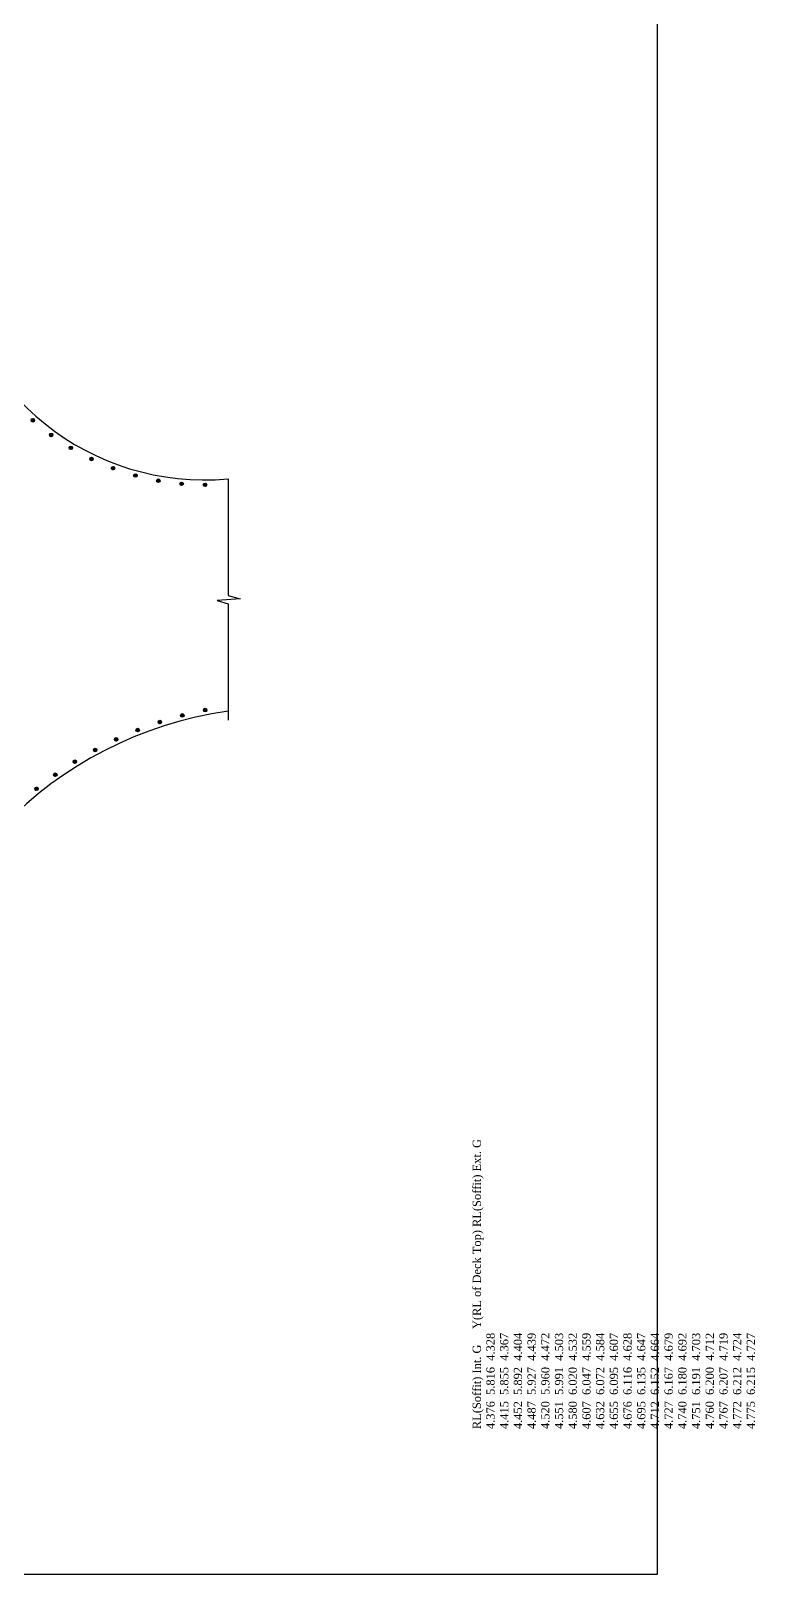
# Model space of a CAD drawing. Header units: millimetres. Extents: x 645430 to 1329725, y -477752 to 44877.
# Drawn here: x 955283 to 986116, y -268069 to -202380 of the extents above; entities that cross this region are included whole.
import ezdxf

# ---------------------------------------------------------------- set-up
doc = ezdxf.new("R2010")
doc.units = ezdxf.units.MM
doc.header["$LTSCALE"] = 250
doc.layers.add('Gurd Post', color=231, linetype='Continuous', lineweight=30)
doc.layers.add('Pucca Road', color=1, linetype='Continuous', lineweight=30)
doc.layers.add('Hatching', color=35, linetype='Continuous')
doc.layers.add('SEC', color=15, linetype='Continuous')
doc.styles.get("Standard").update_dxf_attribs({"font": 'times.ttf'})

# ---------------------------------------------------------------- blocks, each defined once
blk = doc.blocks.new('*U594')
at = {"layer": 'Hatching', "linetype": 'Continuous', "lineweight": 20, "ltscale": 250}
h = blk.add_hatch(dxfattribs=at)
h.set_pattern_fill('AR-CONC', color=256, scale=5, angle=-122.57136, style=0)
h.set_pattern_definition([(287.4286439, (-2020780.36, 634610), (-21.95096395, -28.53340466), [3.75, -41.25]), (232.4286439, (-2020780.36, 634610), (35.4292653, -14.4006773), [3, -33]), (337.8800883, (-2020782.19, 634607.62), (13.4783011, -42.93408165), [3.1870096, -35.0571056]), (283.6128439, (-2020771.933, 634604.615), (-35.7017785, -40.5140067), [5.625, -61.875]), (334.0642794, (-2020774.91, 634601.24), (15.8867993, -65.6038079), [4.7805171, -52.585688]), (228.612808, (-2020771.93, 634604.615), (15.8867993, -65.6038079), [4.5, -49.5]), (258.4286439, (-2020776.73, 634601.747), (-33.03201474, -14.31383954), [3.75, -41.25]), (203.4286439, (-2020776.73, 634601.747), (24.00554676, -29.7715648), [3, -33]), (308.8800886, (-2020779.484, 634600.555), (-9.02646785, -44.085404), [3.1870095, -35.0571056]), (274.9286439, (-2020780.36, 634609.999), (13.69953008, -9.47303149), [0, -32.6, 0, -33.5, 0, -33.125]), (244.9286439, (-2020780.36, 634609.999), (9.53779586, -21.70128798), [0, -19.1, 0, -31.85, 0, -12.625]), (204.9286439, (-2020774.357, 634619.395), (-15.31952735, -21.886065674), [0, -12.5, 0, -39, 0, -51.75]), (194.9286439, (-2020771.665, 634623.609), (-11.47986887, -27.26775385), [0, -16.25, 0, -25.9, 0, -36.75])])
h.paths.add_polyline_path([(115, 63, 1), (35, -63, 1)])
h = blk.add_hatch(dxfattribs=at)
h.set_pattern_fill('AR-CONC', color=256, scale=5, angle=-122.57136, style=0)
h.set_pattern_definition([(287.4286439, (-2020780.36, 634610), (-21.95096395, -28.53340466), [3.75, -41.25]), (232.4286439, (-2020780.36, 634610), (35.4292653, -14.4006773), [3, -33]), (337.8800883, (-2020782.19, 634607.62), (13.4783011, -42.93408165), [3.1870096, -35.0571056]), (283.6128439, (-2020771.933, 634604.615), (-35.7017785, -40.5140067), [5.625, -61.875]), (334.0642794, (-2020774.91, 634601.24), (15.8867993, -65.6038079), [4.7805171, -52.585688]), (228.612808, (-2020771.93, 634604.615), (15.8867993, -65.6038079), [4.5, -49.5]), (258.4286439, (-2020776.73, 634601.747), (-33.03201474, -14.31383954), [3.75, -41.25]), (203.4286439, (-2020776.73, 634601.747), (24.00554676, -29.7715648), [3, -33]), (308.8800886, (-2020779.484, 634600.555), (-9.02646785, -44.085404), [3.1870095, -35.0571056]), (274.9286439, (-2020780.36, 634609.999), (13.69953008, -9.47303149), [0, -32.6, 0, -33.5, 0, -33.125]), (244.9286439, (-2020780.36, 634609.999), (9.53779586, -21.70128798), [0, -19.1, 0, -31.85, 0, -12.625]), (204.9286439, (-2020774.357, 634619.395), (-15.31952735, -21.886065674), [0, -12.5, 0, -39, 0, -51.75]), (194.9286439, (-2020771.665, 634623.609), (-11.47986887, -27.26775385), [0, -16.25, 0, -25.9, 0, -36.75])])
h.paths.add_polyline_path([(115, 63, 1), (35, -63, 1)])
h = blk.add_hatch(dxfattribs=at)
h.set_pattern_fill('AR-CONC', color=256, scale=5, angle=-122.57136, style=0)
h.set_pattern_definition([(7.4286439, (-1780024.666, 1011484.156), (16.66270574, 31.91166303), [3.75, -41.25]), (62.4286439, (-1780024.666, 1011484.156), (27.9595935, -26.0935524), [3, -33]), (316.9771994, (-1780023.277, 1011486.815), (44.62229885, 5.8181107), [3.1870096, -35.0571056]), (11.244444, (-1780016.24, 1011478.773), (21.75311055, 49.4247297), [5.625, -61.875]), (320.7930084, (-1780014.426, 1011482.89), (66.2042831, 13.1621768), [4.7805171, -52.585688]), (66.24448, (-1780016.24, 1011478.77), (66.2042831, 13.1621768), [4.5, -49.5]), (36.4286439, (-1780015.654, 1011484.332), (-0.8975504, 35.9888094), [3.75, -41.25]), (91.4286439, (-1780015.654, 1011484.332), (37.1044167, -9.2668553), [3, -33]), (345.9771991, (-1780015.73, 1011487.33), (36.20686603, 26.7219539), [3.1870095, -35.0571056]), (19.9286439, (-1780024.666, 1011484.156), (14.354155344, -8.44829417), [0, -32.6, 0, -33.5, 0, -33.125]), (49.9286439, (-1780024.666, 1011484.156), (23.70013258, 0.4681512), [0, -19.1, 0, -31.85, 0, -12.625]), (89.9286439, (-1780030.668, 1011474.76), (13.4187795, 23.10030618), [0, -12.5, 0, -39, 0, -51.75]), (99.9286439, (-1780033.36, 1011470.546), (19.91593235, 21.87860662), [0, -16.25, 0, -25.9, 0, -36.75])])
h.paths.add_polyline_path([(115, 63, 1), (35, -63, 1)])
at = {"layer": 'Gurd Post', "ltscale": 5}
blk.add_circle((75, 0), 75, dxfattribs=at)
blk.add_circle((75, 0), 75, dxfattribs=at)
blk.add_circle((75, 0), 75, dxfattribs=at)
blk = doc.blocks.new('*U595')
at = {"color": 0, "linetype": 'ByBlock', "lineweight": -2, "transparency": 16777216}
for p, rotation in [((951677, -212131, -3468), 98.00522948149899), ((951861, -213113, -3468), 103.1558684605219), ((952132, -214075, -3468), 108.3065074395448), ((952488, -215009, -3468), 113.4571464185677), ((952927, -215908, -3468), 118.6077853975905), ((953445, -216763, -3468), 123.7584243766135), ((954037, -217568, -3468), 128.9090633556365), ((954699, -218317, -3468), 134.0597023346594), ((955426, -219003, -3468), 139.2103413136823), ((956211, -219622, -3468), 144.3609802927053), ((957049, -220167, -3468), 149.5116192717283), ((957932, -220635, -3468), 154.6622582507513), ((958854, -221022, -3468), 159.8128972297742), ((959807, -221324, -3468), 164.9635362087971), ((960783, -221540, -3468), 170.1141751878201), ((961775, -221667, -3468), 175.264814166843), ((962774, -221705, -3468), 180.4154531458655)]:
    blk.add_blockref('*U594', p, dxfattribs=dict(at, rotation=rotation))

msp = doc.modelspace()

# ---------------------------------------------------------------- hatches: boundary and pattern name
at = {"layer": 'Hatching', "linetype": 'Continuous', "lineweight": 20, "ltscale": 250}
h = msp.add_hatch(dxfattribs=at)
h.set_pattern_fill('AR-CONC', color=256, scale=5, angle=-302.155903, style=0)
h.set_pattern_definition([(107.844097, (2988107.213, -851231.843), (21.74349226, 28.69182016), [3.75, -41.25]), (52.844097, (2988107.213, -851231.843), (-35.5327527, 14.14340247), [3, -33]), (158.2955415, (2988109.025, -851229.452), (-13.78926015, 42.8352223), [3.1870096, -35.0571056]), (104.028297, (2988098.747, -851226.52), (35.4070745, 40.7718138), [5.625, -61.875]), (154.4797325, (2988101.697, -851223.123), (-16.3620724, 65.4868887), [4.7805171, -52.585688]), (49.028261, (2988098.747, -851226.52), (-16.3620723, 65.4868887), [4.5, -49.5]), (78.844097, (2988103.524, -851223.618), (32.92735727, 14.5529771), [3.75, -41.25]), (23.844097, (2988103.524, -851223.618), (-24.22078817, 29.59671886), [3, -33]), (129.2955418, (2988106.27, -851222.405), (8.706569, 44.1496956), [3.1870095, -35.0571056]), (95.344097, (2988107.213, -851231.843), (-13.76785853, 9.37344769), [0, -32.6, 0, -33.5, 0, -33.125]), (65.344097, (2988107.213, -851231.843), (-9.69490033, 21.6315593), [0, -19.1, 0, -31.85, 0, -12.625]), (25.344097, (2988101.278, -851241.282), (15.1604296, 21.99657163), [0, -12.5, 0, -39, 0, -51.75]), (15.344097, (2988098.617, -851245.515), (11.28184964, 27.3502771), [0, -16.25, 0, -25.9, 0, -36.75])])
h.paths.add_polyline_path([(962663.5, -231354.9, 1), (962743.4, -231227.9, 1)])
h = msp.add_hatch(dxfattribs=at)
h.set_pattern_fill('AR-CONC', color=256, scale=5, angle=-302.155903, style=0)
h.set_pattern_definition([(107.844097, (2988107.213, -851231.843), (21.74349226, 28.69182016), [3.75, -41.25]), (52.844097, (2988107.213, -851231.843), (-35.5327527, 14.14340247), [3, -33]), (158.2955415, (2988109.025, -851229.452), (-13.78926015, 42.8352223), [3.1870096, -35.0571056]), (104.028297, (2988098.747, -851226.52), (35.4070745, 40.7718138), [5.625, -61.875]), (154.4797325, (2988101.697, -851223.123), (-16.3620724, 65.4868887), [4.7805171, -52.585688]), (49.028261, (2988098.747, -851226.52), (-16.3620723, 65.4868887), [4.5, -49.5]), (78.844097, (2988103.524, -851223.618), (32.92735727, 14.5529771), [3.75, -41.25]), (23.844097, (2988103.524, -851223.618), (-24.22078817, 29.59671886), [3, -33]), (129.2955418, (2988106.27, -851222.405), (8.706569, 44.1496956), [3.1870095, -35.0571056]), (95.344097, (2988107.213, -851231.843), (-13.76785853, 9.37344769), [0, -32.6, 0, -33.5, 0, -33.125]), (65.344097, (2988107.213, -851231.843), (-9.69490033, 21.6315593), [0, -19.1, 0, -31.85, 0, -12.625]), (25.344097, (2988101.278, -851241.282), (15.1604296, 21.99657163), [0, -12.5, 0, -39, 0, -51.75]), (15.344097, (2988098.617, -851245.515), (11.28184964, 27.3502771), [0, -16.25, 0, -25.9, 0, -36.75])])
h.paths.add_polyline_path([(962663.5, -231354.9, 1), (962743.4, -231227.9, 1)])
h = msp.add_hatch(dxfattribs=at)
h.set_pattern_fill('AR-CONC', color=256, scale=5, angle=-302.155903, style=0)
h.set_pattern_definition([(187.844097, (2750090.548, -1229841.803), (-16.43087745, -32.03164476), [3.75, -41.25]), (242.844097, (2750090.548, -1229841.803), (-28.1480618, 25.8901325), [3, -33]), (137.3926526, (2750089.18, -1229844.472), (-44.5789389, -6.14151236), [3.1870096, -35.0571056]), (191.659897, (2750082.08, -1229836.48), (-21.3941619, -49.5811614), [5.625, -61.875]), (141.2084615, (2750080.3, -1229840.61), (-66.1071043, -13.6418755), [4.7805171, -52.585688]), (246.659933, (2750082.08, -1229836.48), (-66.1071042, -13.6418755), [4.5, -49.5]), (216.844097, (2750081.537, -1229842.044), (1.1584803, -35.9813552), [3.75, -41.25]), (271.844097, (2750081.537, -1229842.044), (-37.1706349, 8.99756895), [3, -33]), (166.3926523, (2750081.634, -1229845.043), (-36.01215434, -26.983786), [3.1870095, -35.0571056]), (200.344097, (2750090.548, -1229841.803), (-14.41503625, 8.34399064), [0, -32.6, 0, -33.5, 0, -33.125]), (230.344097, (2750090.548, -1229841.803), (-23.696115, -0.63998765), [0, -19.1, 0, -31.85, 0, -12.625]), (270.344097, (2750096.482, -1229832.363), (-13.25092731, -23.19699796), [0, -12.5, 0, -39, 0, -51.75]), (280.344097, (2750099.143, -1229828.13), (-19.75676785, -22.02244113), [0, -16.25, 0, -25.9, 0, -36.75])])
h.paths.add_polyline_path([(962663.5, -231354.9, 1), (962743.4, -231227.9, 1)])
h = msp.add_hatch(dxfattribs=at)
h.set_pattern_fill('AR-CONC', color=256, scale=5, angle=-295.315801, style=0)
h.set_pattern_definition([(114.6841993, (3045592.735, -606105.787), (18.17156548, 31.07722974), [3.75, -41.25]), (59.6841993, (3045592.735, -606105.787), (-36.9643086, 9.8108224), [3, -33]), (165.1356437, (3045594.25, -606103.197), (-18.7927428, 40.88805185), [3.1870096, -35.0571056]), (110.8683993, (3045583.695, -606101.51), (30.2991813, 44.6985608), [5.625, -61.875]), (161.3198347, (3045586.22, -606097.786), (-24.045032, 63.0720734), [4.7805171, -52.585688]), (55.8683632, (3045583.695, -606101.51), (-24.045032, 63.0720733), [4.5, -49.5]), (85.6841993, (3045588.093, -606098.06), (30.95974922, 18.3710078), [3.75, -41.25]), (30.6841993, (3045588.093, -606098.06), (-27.5733317, 26.501391), [3, -33]), (136.135644, (3045590.673, -606096.53), (3.38641745, 44.87239847), [3.1870095, -35.0571056]), (102.18419926, (3045592.735, -606105.787), (-14.786231915, 7.66699392), [0, -32.6, 0, -33.5, 0, -33.125]), (72.1841993, (3045592.735, -606105.787), (-12.20219144, 20.32294206), [0, -19.1, 0, -31.85, 0, -12.625]), (32.18419926, (3045587.967, -606115.866), (12.43275542, 23.645599625), [0, -12.5, 0, -39, 0, -51.75]), (22.1841993, (3045585.829, -606120.386), (7.94416107, 28.4992648), [0, -16.25, 0, -25.9, 0, -36.75])])
h.paths.add_polyline_path([(960738.7, -231869.1, 1), (960802.8, -231733.5, 1)])
h = msp.add_hatch(dxfattribs=at)
h.set_pattern_fill('AR-CONC', color=256, scale=5, angle=-295.315801, style=0)
h.set_pattern_definition([(114.6841993, (3045592.735, -606105.787), (18.17156548, 31.07722974), [3.75, -41.25]), (59.6841993, (3045592.735, -606105.787), (-36.9643086, 9.8108224), [3, -33]), (165.1356437, (3045594.25, -606103.197), (-18.7927428, 40.88805185), [3.1870096, -35.0571056]), (110.8683993, (3045583.695, -606101.51), (30.2991813, 44.6985608), [5.625, -61.875]), (161.3198347, (3045586.22, -606097.786), (-24.045032, 63.0720734), [4.7805171, -52.585688]), (55.8683632, (3045583.695, -606101.51), (-24.045032, 63.0720733), [4.5, -49.5]), (85.6841993, (3045588.093, -606098.06), (30.95974922, 18.3710078), [3.75, -41.25]), (30.6841993, (3045588.093, -606098.06), (-27.5733317, 26.501391), [3, -33]), (136.135644, (3045590.673, -606096.53), (3.38641745, 44.87239847), [3.1870095, -35.0571056]), (102.18419926, (3045592.735, -606105.787), (-14.786231915, 7.66699392), [0, -32.6, 0, -33.5, 0, -33.125]), (72.1841993, (3045592.735, -606105.787), (-12.20219144, 20.32294206), [0, -19.1, 0, -31.85, 0, -12.625]), (32.18419926, (3045587.967, -606115.866), (12.43275542, 23.645599625), [0, -12.5, 0, -39, 0, -51.75]), (22.1841993, (3045585.829, -606120.386), (7.94416107, 28.4992648), [0, -16.25, 0, -25.9, 0, -36.75])])
h.paths.add_polyline_path([(960738.7, -231869.1, 1), (960802.8, -231733.5, 1)])
h = msp.add_hatch(dxfattribs=at)
h.set_pattern_fill('AR-CONC', color=256, scale=5, angle=-295.315801, style=0)
h.set_pattern_definition([(194.6841993, (2854362.22, -1010368.48), (-12.49899424, -33.76055602), [3.75, -41.25]), (249.6841993, (2854362.22, -1010368.48), (-31.0312021, 22.3534526), [3, -33]), (144.2327548, (2854361.18, -1010371.294), (-43.5301959, -11.4071035), [3.1870096, -35.0571056]), (198.4999993, (2854353.18, -1010364.204), (-15.3368233, -51.7762839), [5.625, -61.875]), (148.0485638, (2854351.903, -1010368.52), (-64.011847, -21.4180635), [4.7805171, -52.585688]), (253.5000353, (2854353.18, -1010364.204), (-64.011847, -21.4180635), [4.5, -49.5]), (223.6841993, (2854353.303, -1010369.793), (5.43557567, -35.58728027), [3.75, -41.25]), (278.6841993, (2854353.303, -1010369.793), (-37.97766975, 4.5065449), [3, -33]), (173.2327545, (2854353.756, -1010372.76), (-32.54209386, -31.0807351), [3.1870095, -35.0571056]), (207.18419926, (2854362.221, -1010368.48), (-15.30619605, 6.56778597), [0, -32.6, 0, -33.5, 0, -33.125]), (237.1841993, (2854362.22, -1010368.48), (-23.45123349, -3.45761445), [0, -19.1, 0, -31.85, 0, -12.625]), (277.18419926, (2854366.989, -1010358.401), (-10.39387472, -24.61006211), [0, -12.5, 0, -39, 0, -51.75]), (287.1841993, (2854369.127, -1010353.88), (-16.9932977, -24.21870397), [0, -16.25, 0, -25.9, 0, -36.75])])
h.paths.add_polyline_path([(960738.7, -231869.1, 1), (960802.8, -231733.5, 1)])
h = msp.add_hatch(dxfattribs=at)
h.set_pattern_fill('AR-CONC', color=256, scale=5, angle=-298.735852, style=0)
h.set_pattern_definition([(111.2641481, (3020509.024, -729526.914), (19.9931364, 29.9378439), [3.75, -41.25]), (56.2641481, (3020509.024, -729526.914), (-36.313204, 11.9984816), [3, -33]), (161.7155926, (3020510.69, -729524.42), (-16.32006733, 41.9363252), [3.1870096, -35.0571056]), (107.4483481, (3020500.256, -729522.106), (32.9117433, 42.811434), [5.625, -61.875]), (157.8997836, (3020503, -729518.54), (-20.2395987, 64.3941663), [4.7805171, -52.585688]), (52.448312, (3020500.256, -729522.106), (-20.2395987, 64.3941662), [4.5, -49.5]), (82.2641481, (3020504.852, -729518.924), (32.00054583, 16.4913634), [3.75, -41.25]), (27.2641481, (3020504.852, -729518.924), (-25.9432646, 28.0990991), [3, -33]), (132.7155929, (3020507.52, -729517.55), (6.05728116, 44.5904621), [3.1870095, -35.0571056]), (98.76414814, (3020509.024, -729526.914), (-14.30251783, 8.53542229), [0, -32.6, 0, -33.5, 0, -33.125]), (68.7641481, (3020509.024, -729526.914), (-10.9680799, 21.01467757), [0, -19.1, 0, -31.85, 0, -12.625]), (28.76414814, (3020503.664, -729536.69), (13.821207915, 22.86180222), [0, -12.5, 0, -39, 0, -51.75]), (18.7641481, (3020501.26, -729541.075), (9.63015654, 27.97459337), [0, -16.25, 0, -25.9, 0, -36.75])])
h.paths.add_polyline_path([(961693.4, -231583.3, 1), (961765.5, -231451.7, 1)])
h = msp.add_hatch(dxfattribs=at)
h.set_pattern_fill('AR-CONC', color=256, scale=5, angle=-298.735852, style=0)
h.set_pattern_definition([(111.2641481, (3020509.024, -729526.914), (19.9931364, 29.9378439), [3.75, -41.25]), (56.2641481, (3020509.024, -729526.914), (-36.313204, 11.9984816), [3, -33]), (161.7155926, (3020510.69, -729524.42), (-16.32006733, 41.9363252), [3.1870096, -35.0571056]), (107.4483481, (3020500.256, -729522.106), (32.9117433, 42.811434), [5.625, -61.875]), (157.8997836, (3020503, -729518.54), (-20.2395987, 64.3941663), [4.7805171, -52.585688]), (52.448312, (3020500.256, -729522.106), (-20.2395987, 64.3941662), [4.5, -49.5]), (82.2641481, (3020504.852, -729518.924), (32.00054583, 16.4913634), [3.75, -41.25]), (27.2641481, (3020504.852, -729518.924), (-25.9432646, 28.0990991), [3, -33]), (132.7155929, (3020507.52, -729517.55), (6.05728116, 44.5904621), [3.1870095, -35.0571056]), (98.76414814, (3020509.024, -729526.914), (-14.30251783, 8.53542229), [0, -32.6, 0, -33.5, 0, -33.125]), (68.7641481, (3020509.024, -729526.914), (-10.9680799, 21.01467757), [0, -19.1, 0, -31.85, 0, -12.625]), (28.76414814, (3020503.664, -729536.69), (13.821207915, 22.86180222), [0, -12.5, 0, -39, 0, -51.75]), (18.7641481, (3020501.26, -729541.075), (9.63015654, 27.97459337), [0, -16.25, 0, -25.9, 0, -36.75])])
h.paths.add_polyline_path([(961693.4, -231583.3, 1), (961765.5, -231451.7, 1)])
h = msp.add_hatch(dxfattribs=at)
h.set_pattern_fill('AR-CONC', color=256, scale=5, angle=-298.735852, style=0)
h.set_pattern_definition([(191.2641481, (2805502.51, -1121661.628), (-14.4907437, -32.9547925), [3.75, -41.25]), (246.2641481, (2805502.51, -1121661.628), (-29.64242476, 24.1648298), [3, -33]), (140.8127037, (2805501.303, -1121664.374), (-44.13316805, -8.78996274), [3.1870096, -35.0571056]), (195.0799481, (2805493.743, -1121656.82), (-18.3982596, -50.7691419), [5.625, -61.875]), (144.6285127, (2805492.21, -1121661.05), (-65.1755525, -17.5612459), [4.7805171, -52.585688]), (250.079984, (2805493.74, -1121656.82), (-65.1755525, -17.5612459), [4.5, -49.5]), (220.2641481, (2805493.53, -1121662.406), (3.30291043, -35.8481629), [3.75, -41.25]), (275.2641481, (2805493.53, -1121662.406), (-37.64119084, 6.7641037), [3, -33]), (169.8127034, (2805493.806, -1121665.394), (-34.33828016, -29.0840589), [3.1870095, -35.0571056]), (203.76414814, (2805502.511, -1121661.628), (-14.88712995, 7.469190846), [0, -32.6, 0, -33.5, 0, -33.125]), (233.7641481, (2805502.511, -1121661.628), (-23.61573358, -2.05245645), [0, -19.1, 0, -31.85, 0, -12.625]), (273.76414814, (2805507.872, -1121651.851), (-11.84349414, -23.94617789), [0, -12.5, 0, -39, 0, -51.75]), (283.7641481, (2805510.276, -1121647.467), (-18.40781688, -23.16182348), [0, -16.25, 0, -25.9, 0, -36.75])])
h.paths.add_polyline_path([(961693.4, -231583.3, 1), (961765.5, -231451.7, 1)])
h = msp.add_hatch(dxfattribs=at)
h.set_pattern_fill('AR-CONC', color=256, scale=5, angle=-288.475699, style=0)
h.set_pattern_definition([(121.5243015, (3073474.846, -355877.978), (14.34096254, 33.02024824), [3.75, -41.25]), (66.5243015, (3073474.846, -355877.978), (-37.8696696, 5.3385831), [3, -33]), (171.975746, (3073476.04, -355875.226), (-23.52870675, 38.35883114), [3.1870096, -35.0571056]), (117.7085015, (3073465.36, -355874.81), (24.7599728, 47.9890141), [5.625, -61.875]), (168.159937, (3073467.424, -355870.81), (-31.3857055, 59.7594134), [4.7805171, -52.585688]), (62.7084655, (3073465.36, -355874.81), (-31.3857055, 59.7594134), [4.5, -49.5]), (92.5243015, (3073469.317, -355870.858), (28.55142246, 21.92752324), [3.75, -41.25]), (37.5243015, (3073469.317, -355870.86), (-30.5333629, 23.02881016), [3, -33]), (142.9757462, (3073471.696, -355869.03), (-1.98194047, 44.956333), [3.1870095, -35.0571056]), (109.0243015, (3073474.846, -355877.978), (-15.5941201, 5.85139884), [0, -32.6, 0, -33.5, 0, -33.125]), (79.0243015, (3073474.846, -355877.978), (-14.53578171, 18.72502336), [0, -19.1, 0, -31.85, 0, -12.625]), (39.0243015, (3073471.312, -355888.553), (9.52809829, 24.95802741), [0, -12.5, 0, -39, 0, -51.75]), (29.0243015, (3073469.728, -355893.295), (4.49338565, 29.2425593), [0, -16.25, 0, -25.9, 0, -36.75])])
h.paths.add_polyline_path([(958888.8, -232608.8, 1), (958936.3, -232466.6, 1)])
h = msp.add_hatch(dxfattribs=at)
h.set_pattern_fill('AR-CONC', color=256, scale=5, angle=-288.475699, style=0)
h.set_pattern_definition([(121.5243015, (3073474.846, -355877.978), (14.34096254, 33.02024824), [3.75, -41.25]), (66.5243015, (3073474.846, -355877.978), (-37.8696696, 5.3385831), [3, -33]), (171.975746, (3073476.04, -355875.226), (-23.52870675, 38.35883114), [3.1870096, -35.0571056]), (117.7085015, (3073465.36, -355874.81), (24.7599728, 47.9890141), [5.625, -61.875]), (168.159937, (3073467.424, -355870.81), (-31.3857055, 59.7594134), [4.7805171, -52.585688]), (62.7084655, (3073465.36, -355874.81), (-31.3857055, 59.7594134), [4.5, -49.5]), (92.5243015, (3073469.317, -355870.858), (28.55142246, 21.92752324), [3.75, -41.25]), (37.5243015, (3073469.317, -355870.86), (-30.5333629, 23.02881016), [3, -33]), (142.9757462, (3073471.696, -355869.03), (-1.98194047, 44.956333), [3.1870095, -35.0571056]), (109.0243015, (3073474.846, -355877.978), (-15.5941201, 5.85139884), [0, -32.6, 0, -33.5, 0, -33.125]), (79.0243015, (3073474.846, -355877.978), (-14.53578171, 18.72502336), [0, -19.1, 0, -31.85, 0, -12.625]), (39.0243015, (3073471.312, -355888.553), (9.52809829, 24.95802741), [0, -12.5, 0, -39, 0, -51.75]), (29.0243015, (3073469.728, -355893.295), (4.49338565, 29.2425593), [0, -16.25, 0, -25.9, 0, -36.75])])
h.paths.add_polyline_path([(958888.8, -232608.8, 1), (958936.3, -232466.6, 1)])
h = msp.add_hatch(dxfattribs=at)
h.set_pattern_fill('AR-CONC', color=256, scale=5, angle=-288.475699, style=0)
h.set_pattern_definition([(201.5243015, (2931752.69, -780038.638), (-8.38918514, -35.0088785), [3.75, -41.25]), (256.5243015, (2931752.69, -780038.638), (-33.4726065, 18.4985665), [3, -33]), (151.072857, (2931751.99, -780041.555), (-41.8617912, -16.510312), [3.1870096, -35.0571056]), (205.3401015, (2931743.206, -780035.47), (-9.0611617, -53.2343599), [5.625, -61.875]), (154.888666, (2931742.45, -780039.905), (-61.0053673, -28.8893607), [4.7805171, -52.585688]), (260.3401375, (2931743.206, -780035.47), (-61.0053673, -28.8893607), [4.5, -49.5]), (230.5243015, (2931743.993, -780041.003), (9.63529443, -34.6866127), [3.75, -41.25]), (285.5243015, (2931743.993, -780041.003), (-38.2440843, -0.04863084), [3, -33]), (180.0728568, (2931744.796, -780043.894), (-28.60878964, -34.73524323), [3.1870095, -35.0571056]), (214.0243015, (2931752.69, -780038.638), (-15.97946884, 4.69808745), [0, -32.6, 0, -33.5, 0, -33.125]), (244.0243015, (2931752.69, -780038.638), (-22.87251862, -6.22602137), [0, -19.1, 0, -31.85, 0, -12.625]), (284.0243015, (2931756.224, -780028.062), (-7.38886309, -25.67279672), [0, -12.5, 0, -39, 0, -51.75]), (294.0243015, (2931757.809, -780023.32), (-13.9879243, -26.07020834), [0, -16.25, 0, -25.9, 0, -36.75])])
h.paths.add_polyline_path([(958888.8, -232608.8, 1), (958936.3, -232466.6, 1)])
h = msp.add_hatch(dxfattribs=at)
h.set_pattern_fill('AR-CONC', color=256, scale=5, angle=-291.89575, style=0)
h.set_pattern_definition([(118.1042504, (3063268.996, -481408.085), (16.28526787, 32.10591924), [3.75, -41.25]), (63.1042504, (3063268.996, -481408.085), (-37.4837472, 7.5882173), [3, -33]), (168.5556948, (3063270.353, -481405.41), (-21.198479, 39.6941363), [3.1870096, -35.0571056]), (114.2884504, (3063259.717, -481404.355), (27.5786944, 46.4264724), [5.625, -61.875]), (164.739886, (3063262.015, -481400.486), (-27.7648176, 61.5253192), [4.7805171, -52.585688]), (59.2884144, (3063259.717, -481404.355), (-27.7648175, 61.5253192), [4.5, -49.5]), (89.1042504, (3063263.9, -481400.648), (29.80867473, 20.18521515), [3.75, -41.25]), (34.1042504, (3063263.9, -481400.65), (-29.1051833, 24.8092856), [3, -33]), (139.5556951, (3063266.385, -481398.966), (0.7034914, 44.9945004), [3.1870095, -35.0571056]), (105.6042504, (3063268.996, -481408.085), (-15.217277795, 6.7712559), [0, -32.6, 0, -33.5, 0, -33.125]), (75.6042504, (3063268.996, -481408.085), (-13.39283906, 19.55881673), [0, -19.1, 0, -31.85, 0, -12.625]), (35.6042504, (3063264.838, -481418.43), (11.00001775, 24.34517197), [0, -12.5, 0, -39, 0, -51.75]), (25.6042504, (3063262.973, -481423.07), (6.22986868, 28.92242253), [0, -16.25, 0, -25.9, 0, -36.75])])
h.paths.add_polyline_path([(959802.7, -232211.3, 1), (959858.6, -232072.2, 1)])
h = msp.add_hatch(dxfattribs=at)
h.set_pattern_fill('AR-CONC', color=256, scale=5, angle=-291.89575, style=0)
h.set_pattern_definition([(118.1042504, (3063268.996, -481408.085), (16.28526787, 32.10591924), [3.75, -41.25]), (63.1042504, (3063268.996, -481408.085), (-37.4837472, 7.5882173), [3, -33]), (168.5556948, (3063270.353, -481405.41), (-21.198479, 39.6941363), [3.1870096, -35.0571056]), (114.2884504, (3063259.717, -481404.355), (27.5786944, 46.4264724), [5.625, -61.875]), (164.739886, (3063262.015, -481400.486), (-27.7648176, 61.5253192), [4.7805171, -52.585688]), (59.2884144, (3063259.717, -481404.355), (-27.7648175, 61.5253192), [4.5, -49.5]), (89.1042504, (3063263.9, -481400.648), (29.80867473, 20.18521515), [3.75, -41.25]), (34.1042504, (3063263.9, -481400.65), (-29.1051833, 24.8092856), [3, -33]), (139.5556951, (3063266.385, -481398.966), (0.7034914, 44.9945004), [3.1870095, -35.0571056]), (105.6042504, (3063268.996, -481408.085), (-15.217277795, 6.7712559), [0, -32.6, 0, -33.5, 0, -33.125]), (75.6042504, (3063268.996, -481408.085), (-13.39283906, 19.55881673), [0, -19.1, 0, -31.85, 0, -12.625]), (35.6042504, (3063264.838, -481418.43), (11.00001775, 24.34517197), [0, -12.5, 0, -39, 0, -51.75]), (25.6042504, (3063262.973, -481423.07), (6.22986868, 28.92242253), [0, -16.25, 0, -25.9, 0, -36.75])])
h.paths.add_polyline_path([(959802.7, -232211.3, 1), (959858.6, -232072.2, 1)])
h = msp.add_hatch(dxfattribs=at)
h.set_pattern_fill('AR-CONC', color=256, scale=5, angle=-291.89575, style=0)
h.set_pattern_definition([(198.1042504, (2896495.64, -896358.783), (-10.46272367, -34.4460653), [3.75, -41.25]), (253.1042504, (2896495.64, -896358.783), (-32.309447, 20.4624529), [3, -33]), (147.652806, (2896494.768, -896361.654), (-42.7721703, -13.9836124), [3.1870096, -35.0571056]), (201.9200504, (2896486.36, -896355.054), (-12.2207575, -52.5990001), [5.625, -61.875]), (151.468615, (2896485.343, -896359.44), (-62.6201329, -25.1985905), [4.7805171, -52.585688]), (256.9200864, (2896486.36, -896355.054), (-62.6201328, -25.1985905), [4.5, -49.5]), (227.1042504, (2896486.816, -896360.626), (7.5488795, -35.1996366), [3.75, -41.25]), (282.1042504, (2896486.816, -896360.626), (-38.1788731, 2.23293384), [3, -33]), (176.6528056, (2896487.446, -896363.56), (-30.6299934, -32.96670247), [3.1870095, -35.0571056]), (210.6042504, (2896495.64, -896358.783), (-15.670741845, 5.6429868), [0, -32.6, 0, -33.5, 0, -33.125]), (240.6042504, (2896495.64, -896358.783), (-23.20320068, -4.85045651), [0, -19.1, 0, -31.85, 0, -12.625]), (280.6042504, (2896499.798, -896348.438), (-8.90723258, -25.18628589), [0, -12.5, 0, -39, 0, -51.75]), (290.6042504, (2896501.663, -896343.798), (-15.51824882, -25.18931803), [0, -16.25, 0, -25.9, 0, -36.75])])
h.paths.add_polyline_path([(959802.7, -232211.3, 1), (959858.6, -232072.2, 1)])
h = msp.add_hatch(dxfattribs=at)
h.set_pattern_fill('AR-CONC', color=256, scale=5, angle=-285.055647, style=0)
h.set_pattern_definition([(124.9443526, (3076173.93, -229962.6), (12.34557504, 33.8169599), [3.75, -41.25]), (69.9443526, (3076173.93, -229962.6), (-38.12070117, 3.0699331), [3, -33]), (175.395797, (3076174.96, -229959.783), (-25.7751258, 36.88689277), [3.1870096, -35.0571056]), (121.1285526, (3076164.274, -229960.003), (21.85305675, 49.38062), [5.625, -61.875]), (171.579988, (3076166.095, -229955.89), (-34.8947983, 57.780646), [4.7805171, -52.585688]), (66.1285166, (3076164.274, -229960.003), (-34.8947983, 57.780646), [4.5, -49.5]), (95.9443526, (3076167.987, -229955.824), (27.1924707, 23.591726), [3.75, -41.25]), (40.9443526, (3076167.987, -229955.824), (-31.8527834, 21.1663066), [3, -33]), (146.3957974, (3076170.253, -229953.86), (-4.6603127, 44.75803227), [3.1870095, -35.0571056]), (112.4443526, (3076173.931, -229962.601), (-15.91541652, 4.91069923), [0, -32.6, 0, -33.5, 0, -33.125]), (82.4443526, (3076173.931, -229962.6), (-15.62694826, 17.82453192), [0, -19.1, 0, -31.85, 0, -12.625]), (42.4443526, (3076171.035, -229973.368), (8.02223996, 25.48198295), [0, -12.5, 0, -39, 0, -51.75]), (32.4443526, (3076169.736, -229978.197), (2.7408973, 29.45853477), [0, -16.25, 0, -25.9, 0, -36.75])])
h.paths.add_polyline_path([(958000.2, -233060.1, 1), (958039.2, -232915.3, 1)])
h = msp.add_hatch(dxfattribs=at)
h.set_pattern_fill('AR-CONC', color=256, scale=5, angle=-285.055647, style=0)
h.set_pattern_definition([(124.9443526, (3076173.93, -229962.6), (12.34557504, 33.8169599), [3.75, -41.25]), (69.9443526, (3076173.93, -229962.6), (-38.12070117, 3.0699331), [3, -33]), (175.395797, (3076174.96, -229959.783), (-25.7751258, 36.88689277), [3.1870096, -35.0571056]), (121.1285526, (3076164.274, -229960.003), (21.85305675, 49.38062), [5.625, -61.875]), (171.579988, (3076166.095, -229955.89), (-34.8947983, 57.780646), [4.7805171, -52.585688]), (66.1285166, (3076164.274, -229960.003), (-34.8947983, 57.780646), [4.5, -49.5]), (95.9443526, (3076167.987, -229955.824), (27.1924707, 23.591726), [3.75, -41.25]), (40.9443526, (3076167.987, -229955.824), (-31.8527834, 21.1663066), [3, -33]), (146.3957974, (3076170.253, -229953.86), (-4.6603127, 44.75803227), [3.1870095, -35.0571056]), (112.4443526, (3076173.931, -229962.601), (-15.91541652, 4.91069923), [0, -32.6, 0, -33.5, 0, -33.125]), (82.4443526, (3076173.931, -229962.6), (-15.62694826, 17.82453192), [0, -19.1, 0, -31.85, 0, -12.625]), (42.4443526, (3076171.035, -229973.368), (8.02223996, 25.48198295), [0, -12.5, 0, -39, 0, -51.75]), (32.4443526, (3076169.736, -229978.197), (2.7408973, 29.45853477), [0, -16.25, 0, -25.9, 0, -36.75])])
h.paths.add_polyline_path([(958000.2, -233060.1, 1), (958039.2, -232915.3, 1)])
h = msp.add_hatch(dxfattribs=at)
h.set_pattern_fill('AR-CONC', color=256, scale=5, angle=-285.055647, style=0)
h.set_pattern_definition([(204.9443526, (2960007.788, -661822.372), (-6.28576453, -35.4469909), [3.75, -41.25]), (259.9443526, (2960007.788, -661822.372), (-34.5165373, 16.4687886), [3, -33]), (154.4929082, (2960007.264, -661825.326), (-40.80230146, -18.9782023), [3.1870096, -35.0571056]), (208.7601526, (2959998.13, -661819.774), (-5.8692902, -53.6801002), [5.625, -61.875]), (158.308717, (2959997.64, -661824.25), (-59.1733021, -32.4772277), [4.7805171, -52.585688]), (263.7601886, (2959998.13, -661819.774), (-59.173302, -32.4772277), [4.5, -49.5]), (233.9443526, (2959999.246, -661825.252), (11.68738867, -34.0500359), [3.75, -41.25]), (288.9443526, (2959999.246, -661825.252), (-38.1730709, -2.3300223), [3, -33]), (183.4929079, (2960000.22, -661828.09), (-26.48568207, -36.3800579), [3.1870095, -35.0571056]), (217.4443526, (2960007.788, -661822.372), (-16.23127735, 3.73645362), [0, -32.6, 0, -33.5, 0, -33.125]), (247.4443526, (2960007.788, -661822.372), (-22.4603652, -7.57940928), [0, -19.1, 0, -31.85, 0, -12.625]), (287.4443526, (2960010.684, -661811.605), (-5.84417465, -26.06786166), [0, -12.5, 0, -39, 0, -51.75]), (297.4443526, (2960011.983, -661806.776), (-12.40777514, -26.8582372), [0, -16.25, 0, -25.9, 0, -36.75])])
h.paths.add_polyline_path([(958000.2, -233060.1, 1), (958039.2, -232915.3, 1)])
h = msp.add_hatch(dxfattribs=at)
h.set_pattern_fill('AR-CONC', color=256, scale=5, angle=-281.635596, style=0)
h.set_pattern_definition([(128.3644037, (3071356.638, -104110.462), (10.3062129, 34.49321637), [3.75, -41.25]), (73.3644037, (3071356.638, -104110.462), (-38.2359477, 0.790348), [3, -33]), (178.8158482, (3071357.497, -104107.588), (-27.92973445, 35.2835642), [3.1870096, -35.0571056]), (124.5486037, (3071346.843, -104108.445), (18.8683007, 50.5963334), [5.625, -61.875]), (175.0000392, (3071348.416, -104104.23), (-38.2795966, 55.5960654), [4.7805171, -52.585688]), (69.5485677, (3071346.843, -104108.445), (-38.2795966, 55.5960653), [4.5, -49.5]), (99.3644037, (3071350.3, -104104.052), (25.73666004, 25.17189564), [3.75, -41.25]), (44.3644037, (3071350.3, -104104.052), (-33.0587451, 19.2284092), [3, -33]), (149.8158485, (3071352.445, -104101.955), (-7.32208503, 44.4003045), [3.1870095, -35.0571056]), (115.8644037, (3071356.638, -104110.462), (-16.18002262, 3.95250783), [0, -32.6, 0, -33.5, 0, -33.125]), (85.8644037, (3071356.638, -104110.462), (-16.662452, 16.86054991), [0, -19.1, 0, -31.85, 0, -12.625]), (45.8644037, (3071354.389, -104121.383), (6.48780662, 25.91517228), [0, -12.5, 0, -39, 0, -51.75]), (35.8644037, (3071353.38, -104126.28), (0.97864592, 29.56957966), [0, -16.25, 0, -25.9, 0, -36.75])])
h.paths.add_polyline_path([(957140.1, -233563.6, 1), (957170.4, -233416.7, 1)])
h = msp.add_hatch(dxfattribs=at)
h.set_pattern_fill('AR-CONC', color=256, scale=5, angle=-281.635596, style=0)
h.set_pattern_definition([(128.3644037, (3071356.638, -104110.462), (10.3062129, 34.49321637), [3.75, -41.25]), (73.3644037, (3071356.638, -104110.462), (-38.2359477, 0.790348), [3, -33]), (178.8158482, (3071357.497, -104107.588), (-27.92973445, 35.2835642), [3.1870096, -35.0571056]), (124.5486037, (3071346.843, -104108.445), (18.8683007, 50.5963334), [5.625, -61.875]), (175.0000392, (3071348.416, -104104.23), (-38.2795966, 55.5960654), [4.7805171, -52.585688]), (69.5485677, (3071346.843, -104108.445), (-38.2795966, 55.5960653), [4.5, -49.5]), (99.3644037, (3071350.3, -104104.052), (25.73666004, 25.17189564), [3.75, -41.25]), (44.3644037, (3071350.3, -104104.052), (-33.0587451, 19.2284092), [3, -33]), (149.8158485, (3071352.445, -104101.955), (-7.32208503, 44.4003045), [3.1870095, -35.0571056]), (115.8644037, (3071356.638, -104110.462), (-16.18002262, 3.95250783), [0, -32.6, 0, -33.5, 0, -33.125]), (85.8644037, (3071356.638, -104110.462), (-16.662452, 16.86054991), [0, -19.1, 0, -31.85, 0, -12.625]), (45.8644037, (3071354.389, -104121.383), (6.48780662, 25.91517228), [0, -12.5, 0, -39, 0, -51.75]), (35.8644037, (3071353.38, -104126.28), (0.97864592, 29.56957966), [0, -16.25, 0, -25.9, 0, -36.75])])
h.paths.add_polyline_path([(957140.1, -233563.6, 1), (957170.4, -233416.7, 1)])
h = msp.add_hatch(dxfattribs=at)
h.set_pattern_fill('AR-CONC', color=256, scale=5, angle=-281.635596, style=0)
h.set_pattern_definition([(208.3644037, (2981160.287, -542131.07), (-4.1599542, -35.758842), [3.75, -41.25]), (263.3644037, (2981160.287, -542131.07), (-35.4375211, 14.38034926), [3, -33]), (157.9129593, (2981159.94, -542134.05), (-39.5974749, -21.3784927), [3.1870096, -35.0571056]), (212.1802037, (2981150.493, -542129.053), (-2.6565125, -53.9346333), [5.625, -61.875]), (161.7287682, (2981150.27, -542133.55), (-57.130463, -35.9494117), [4.7805171, -52.585688]), (267.1802397, (2981150.49, -542129.053), (-57.130463, -35.9494116), [4.5, -49.5]), (237.3644037, (2981151.933, -542134.455), (13.6978527, -33.29217372), [3.75, -41.25]), (292.3644037, (2981151.933, -542134.455), (-37.966086, -4.6031143), [3, -33]), (186.912959, (2981153.074, -542137.23), (-24.26823313, -37.8952877), [3.1870095, -35.0571056]), (220.8644037, (2981160.287, -542131.07), (-16.42527044, 2.76151063), [0, -32.6, 0, -33.5, 0, -33.125]), (250.8644037, (2981160.287, -542131.07), (-21.9682085, -8.90579952), [0, -19.1, 0, -31.85, 0, -12.625]), (290.8644037, (2981162.536, -542120.149), (-4.2786694, -26.370073515), [0, -12.5, 0, -39, 0, -51.75]), (300.8644037, (2981163.544, -542115.252), (-10.78342978, -27.55059766), [0, -16.25, 0, -25.9, 0, -36.75])])
h.paths.add_polyline_path([(957140.1, -233563.6, 1), (957170.4, -233416.7, 1)])
h = msp.add_hatch(dxfattribs=at)
h.set_pattern_fill('AR-CONC', color=256, scale=5, angle=-278.215545, style=0)
h.set_pattern_definition([(131.7844548, (3059040.125, 21230.156), (8.23014027, 35.04660884), [3.75, -41.25]), (76.7844548, (3059040.125, 21230.156), (-38.2149987, -1.4920523), [3, -33]), (182.2358993, (3059040.81, 21233.077), (-29.98485807, 33.5545564), [3.1870096, -35.0571056]), (127.9686548, (3059030.23, 21231.585), (15.8163362, 51.6318239), [5.625, -61.875]), (178.4200903, (3059031.546, 21235.89), (-41.528044, 53.2134529), [4.7805171, -52.585688]), (72.9686188, (3059030.23, 21231.585), (-41.528044, 53.2134528), [4.5, -49.5]), (102.7844548, (3059033.417, 21236.177), (24.189176, 26.66240358), [3.75, -41.25]), (47.7844548, (3059033.417, 21236.177), (-34.1469523, 17.2220207), [3, -33]), (153.2358996, (3059035.433, 21238.4), (-9.95777626, 43.8844239), [3.1870095, -35.0571056]), (119.28445485, (3059040.125, 21230.156), (-16.38699586, 2.98023769), [0, -32.6, 0, -33.5, 0, -33.125]), (89.28445485, (3059040.125, 21230.156), (-17.63860448, 15.83651104), [0, -19.1, 0, -31.85, 0, -12.625]), (49.28445485, (3059038.532, 21219.121), (4.93026386, 26.25605239), [0, -12.5, 0, -39, 0, -51.75]), (39.2844548, (3059037.818, 21214.172), (-0.78709137, 29.5752984), [0, -16.25, 0, -25.9, 0, -36.75])])
h.paths.add_polyline_path([(956311.6, -234117.6, 1), (956333.1, -233969.1, 1)])
h = msp.add_hatch(dxfattribs=at)
h.set_pattern_fill('AR-CONC', color=256, scale=5, angle=-278.215545, style=0)
h.set_pattern_definition([(131.7844548, (3059040.125, 21230.156), (8.23014027, 35.04660884), [3.75, -41.25]), (76.7844548, (3059040.125, 21230.156), (-38.2149987, -1.4920523), [3, -33]), (182.2358993, (3059040.81, 21233.077), (-29.98485807, 33.5545564), [3.1870096, -35.0571056]), (127.9686548, (3059030.23, 21231.585), (15.8163362, 51.6318239), [5.625, -61.875]), (178.4200903, (3059031.546, 21235.89), (-41.528044, 53.2134529), [4.7805171, -52.585688]), (72.9686188, (3059030.23, 21231.585), (-41.528044, 53.2134528), [4.5, -49.5]), (102.7844548, (3059033.417, 21236.177), (24.189176, 26.66240358), [3.75, -41.25]), (47.7844548, (3059033.417, 21236.177), (-34.1469523, 17.2220207), [3, -33]), (153.2358996, (3059035.433, 21238.4), (-9.95777626, 43.8844239), [3.1870095, -35.0571056]), (119.28445485, (3059040.125, 21230.156), (-16.38699586, 2.98023769), [0, -32.6, 0, -33.5, 0, -33.125]), (89.28445485, (3059040.125, 21230.156), (-17.63860448, 15.83651104), [0, -19.1, 0, -31.85, 0, -12.625]), (49.28445485, (3059038.532, 21219.121), (4.93026386, 26.25605239), [0, -12.5, 0, -39, 0, -51.75]), (39.2844548, (3059037.818, 21214.172), (-0.78709137, 29.5752984), [0, -16.25, 0, -25.9, 0, -36.75])])
h.paths.add_polyline_path([(956311.6, -234117.6, 1), (956333.1, -233969.1, 1)])
h = msp.add_hatch(dxfattribs=at)
h.set_pattern_fill('AR-CONC', color=256, scale=5, angle=-278.215545, style=0)
h.set_pattern_definition([(211.7844548, (2995134.844, -421391.07), (-2.01932617, -35.94332096), [3.75, -41.25]), (266.7844548, (2995134.844, -421391.07), (-36.2322773, 12.2406875), [3, -33]), (161.3330104, (2995134.676, -421394.065), (-38.25160305, -23.70263343), [3.1870096, -35.0571056]), (215.6002548, (2995124.947, -421389.64), (0.5657277, -53.9970525), [5.625, -61.875]), (165.1488194, (2995124.994, -421394.14), (-54.8841266, -39.2935446), [4.7805171, -52.585688]), (270.600291, (2995124.947, -421389.64), (-54.8841266, -39.2935446), [4.5, -49.5]), (240.7844548, (2995126.707, -421394.947), (15.6595253, -32.4157256), [3.75, -41.25]), (295.7844548, (2995126.707, -421394.947), (-37.6238668, -6.8598101), [3, -33]), (190.3330101, (2995128.012, -421397.648), (-21.96434134, -39.27553535), [3.1870095, -35.0571056]), (224.28445485, (2995134.844, -421391.07), (-16.560757114, 1.77673121), [0, -32.6, 0, -33.5, 0, -33.125]), (254.2844548, (2995134.844, -421391.07), (-21.39780158, -10.20046752), [0, -19.1, 0, -31.85, 0, -12.625]), (294.28445485, (2995136.438, -421380.034), (-2.69792363, -26.5783558), [0, -12.5, 0, -39, 0, -51.75]), (304.2844548, (2995137.152, -421375.085), (-9.1206741, -28.14482355), [0, -16.25, 0, -25.9, 0, -36.75])])
h.paths.add_polyline_path([(956311.6, -234117.6, 1), (956333.1, -233969.1, 1)])
h = msp.add_hatch(dxfattribs=at)
h.set_pattern_fill('AR-CONC', color=256, scale=5, angle=-274.795494, style=0)
h.set_pattern_definition([(135.204506, (3039268.265, 145612.794), (6.1247521, 35.47516613), [3.75, -41.25]), (80.204506, (3039268.265, 145612.794), (-38.0579288, -3.7691379), [3, -33]), (185.6559504, (3039268.775, 145615.75), (-31.93317635, 31.70602806), [3.1870096, -35.0571056]), (131.388706, (3039258.3, 145613.63), (12.70803425, 52.483403), [5.625, -61.875]), (181.8401415, (3039259.36, 145618.004), (-44.6285695, 50.6412953), [4.7805171, -52.585688]), (76.38867, (3039258.3, 145613.63), (-44.6285694, 50.6412953), [4.5, -49.5]), (106.204506, (3039261.21, 145618.404), (22.5555307, 28.05794067), [3.75, -41.25]), (51.204506, (3039261.21, 145618.404), (-35.1135289, 15.1542877), [3, -33]), (156.6559507, (3039263.09, 145620.742), (-12.55799813, 43.212228), [3.1870095, -35.0571056]), (122.704506, (3039268.265, 145612.794), (-16.53559902, 1.99735202), [0, -32.6, 0, -33.5, 0, -33.125]), (92.704506, (3039268.265, 145612.794), (-18.55192868, 14.7560629), [0, -19.1, 0, -31.85, 0, -12.625]), (52.704506, (3039267.332, 145601.684), (3.35515962, 26.50340908), [0, -12.5, 0, -39, 0, -51.75]), (42.704506, (3039266.914, 145596.7), (-2.55002505, 29.47567067), [0, -16.25, 0, -25.9, 0, -36.75])])
h.paths.add_polyline_path([(955517.7, -234719.9, 1), (955530.2, -234570.4, 1)])
h = msp.add_hatch(dxfattribs=at)
h.set_pattern_fill('AR-CONC', color=256, scale=5, angle=-274.795494, style=0)
h.set_pattern_definition([(135.204506, (3039268.265, 145612.794), (6.1247521, 35.47516613), [3.75, -41.25]), (80.204506, (3039268.265, 145612.794), (-38.0579288, -3.7691379), [3, -33]), (185.6559504, (3039268.775, 145615.75), (-31.93317635, 31.70602806), [3.1870096, -35.0571056]), (131.388706, (3039258.3, 145613.63), (12.70803425, 52.483403), [5.625, -61.875]), (181.8401415, (3039259.36, 145618.004), (-44.6285695, 50.6412953), [4.7805171, -52.585688]), (76.38867, (3039258.3, 145613.63), (-44.6285694, 50.6412953), [4.5, -49.5]), (106.204506, (3039261.21, 145618.404), (22.5555307, 28.05794067), [3.75, -41.25]), (51.204506, (3039261.21, 145618.404), (-35.1135289, 15.1542877), [3, -33]), (156.6559507, (3039263.09, 145620.742), (-12.55799813, 43.212228), [3.1870095, -35.0571056]), (122.704506, (3039268.265, 145612.794), (-16.53559902, 1.99735202), [0, -32.6, 0, -33.5, 0, -33.125]), (92.704506, (3039268.265, 145612.794), (-18.55192868, 14.7560629), [0, -19.1, 0, -31.85, 0, -12.625]), (52.704506, (3039267.332, 145601.684), (3.35515962, 26.50340908), [0, -12.5, 0, -39, 0, -51.75]), (42.704506, (3039266.914, 145596.7), (-2.55002505, 29.47567067), [0, -16.25, 0, -25.9, 0, -36.75])])
h.paths.add_polyline_path([(955517.7, -234719.9, 1), (955530.2, -234570.4, 1)])
h = msp.add_hatch(dxfattribs=at)
h.set_pattern_fill('AR-CONC', color=256, scale=5, angle=-274.795494, style=0)
h.set_pattern_definition([(215.204506, (3001881.683, -300032.444), (0.12849463, -35.9997707), [3.75, -41.25]), (270.204506, (3001881.683, -300032.444), (-36.89797495, 10.05742466), [3, -33]), (164.7530615, (3001881.693, -300035.444), (-36.76947993, -25.94234594), [3.1870096, -35.0571056]), (219.020306, (3001871.718, -300031.608), (3.7859528, -53.8671355), [5.625, -61.875]), (168.5688705, (3001872.033, -300036.097), (-52.4422943, -42.497715), [4.7805171, -52.585688]), (274.020342, (3001871.72, -300031.61), (-52.4422942, -42.4977149), [4.5, -49.5]), (244.204506, (3001873.79, -300036.8), (17.5654191, -31.42381346), [3.75, -41.25]), (299.204506, (3001873.79, -300036.8), (-37.1476323, -9.0920714), [3, -33]), (193.7530612, (3001875.255, -300039.418), (-19.5822131, -40.5158845), [3.1870095, -35.0571056]), (227.704506, (3001881.683, -300032.444), (-16.63725477, 0.78562312), [0, -32.6, 0, -33.5, 0, -33.125]), (257.704506, (3001881.683, -300032.444), (-20.7511762, -11.4588017), [0, -19.1, 0, -31.85, 0, -12.625]), (297.704506, (3001882.615, -300021.333), (-1.10756792, -26.691966625), [0, -12.5, 0, -39, 0, -51.75]), (307.704506, (3001883.033, -300016.35), (-7.4254308, -28.63879827), [0, -16.25, 0, -25.9, 0, -36.75])])
h.paths.add_polyline_path([(955517.7, -234719.9, 1), (955530.2, -234570.4, 1)])

# ---------------------------------------------------------------- linework, layer by layer
at = {"ltscale": 5}
msp.add_lwpolyline([(815976, -268069.1), (981956.8, -268069.1), (981956.8, -165750.5), (815976, -165750.5)], close=True, dxfattribs=at)
at = {"layer": 'Gurd Post', "ltscale": 5}
for centre in [(962703.4, -231291.4, 22562.8), (962703.4, -231291.4, 22562.8), (962703.4, -231291.4, 22562.8), (960770.8, -231801.3, 22562.8), (960770.8, -231801.3, 22562.8), (960770.8, -231801.3, 22562.8), (961729.5, -231517.5, 22562.8), (961729.5, -231517.5, 22562.8), (961729.5, -231517.5, 22562.8), (958912.5, -232537.7, 22562.8), (958912.5, -232537.7, 22562.8), (958912.5, -232537.7, 22562.8), (959830.7, -232141.8, 22562.8), (959830.7, -232141.8, 22562.8), (959830.7, -232141.8, 22562.8), (958019.7, -232987.7, 22562.8), (958019.7, -232987.7, 22562.8), (958019.7, -232987.7, 22562.8), (957155.3, -233490.2, 22562.8), (957155.3, -233490.2, 22562.8), (957155.3, -233490.2, 22562.8), (956322.4, -234043.3, 22562.8), (956322.4, -234043.3, 22562.8), (956322.4, -234043.3, 22562.8), (955523.9, -234645.2, 22562.8), (955523.9, -234645.2, 22562.8), (955523.9, -234645.2, 22562.8)]:
    msp.add_circle(centre, 75, dxfattribs=at)
at = {"layer": 'Pucca Road', "ltscale": 0.5}
for centre, radius, start, end in [((962692.9, -210581.3, -3468), 10912.9, 187.658286, 275.183174), ((966002.9, -247716.2, 22562.8), 16541.8, 98.075613, 173.751087)]:
    msp.add_arc(centre, radius, start, end, dxfattribs=at)
at = {"layer": 'SEC', "ltscale": 10, "elevation": -3468}
msp.add_lwpolyline([(963678.8, -221449.7), (963679.1, -226420.8), (964197.2, -226560.8), (963213.9, -226628.6), (963679.1, -226768.6), (963679.1, -231716.2)], dxfattribs=at)

# ---------------------------------------------------------------- block references
msp.add_blockref('*U595', (0, 0))

# ---------------------------------------------------------------- texts
for s, p in [('RL(Soffit) Int. G     Y(RL of Deck Top) RL(Soffit) Ext. G', (974441.5, -261895)), ('4.376  5.816  4.328', (975024.8, -261894.2)), ('4.415  5.855  4.367', (975608.1, -261894.2)), ('4.452  5.892  4.404', (976191.5, -261894.2)), ('4.487  5.927  4.439', (976774.8, -261894.2)), ('4.520  5.960  4.472', (977358.1, -261894.2)), ('4.551  5.991  4.503', (977941.5, -261894.2)), ('4.580  6.020  4.532', (978524.8, -261894.2)), ('4.607  6.047  4.559', (979108.1, -261894.2)), ('4.632  6.072  4.584', (979691.5, -261894.2)), ('4.655  6.095  4.607', (980274.8, -261894.2)), ('4.676  6.116  4.628', (980858.1, -261894.2)), ('4.695  6.135  4.647', (981441.5, -261894.2)), ('4.712  6.152  4.664', (982024.8, -261894.2)), ('4.727  6.167  4.679', (982608.1, -261894.2)), ('4.740  6.180  4.692', (983191.5, -261894.2)), ('4.751  6.191  4.703', (983774.8, -261894.2)), ('4.760  6.200  4.712', (984358.1, -261894.2)), ('4.767  6.207  4.719', (984941.5, -261894.2)), ('4.772  6.212  4.724', (985524.8, -261894.2)), ('4.775  6.215  4.727', (986108.1, -261894.2))]:
    msp.add_text(s, height=350, rotation=90).set_placement(p)

doc.saveas('drawing.dxf')
